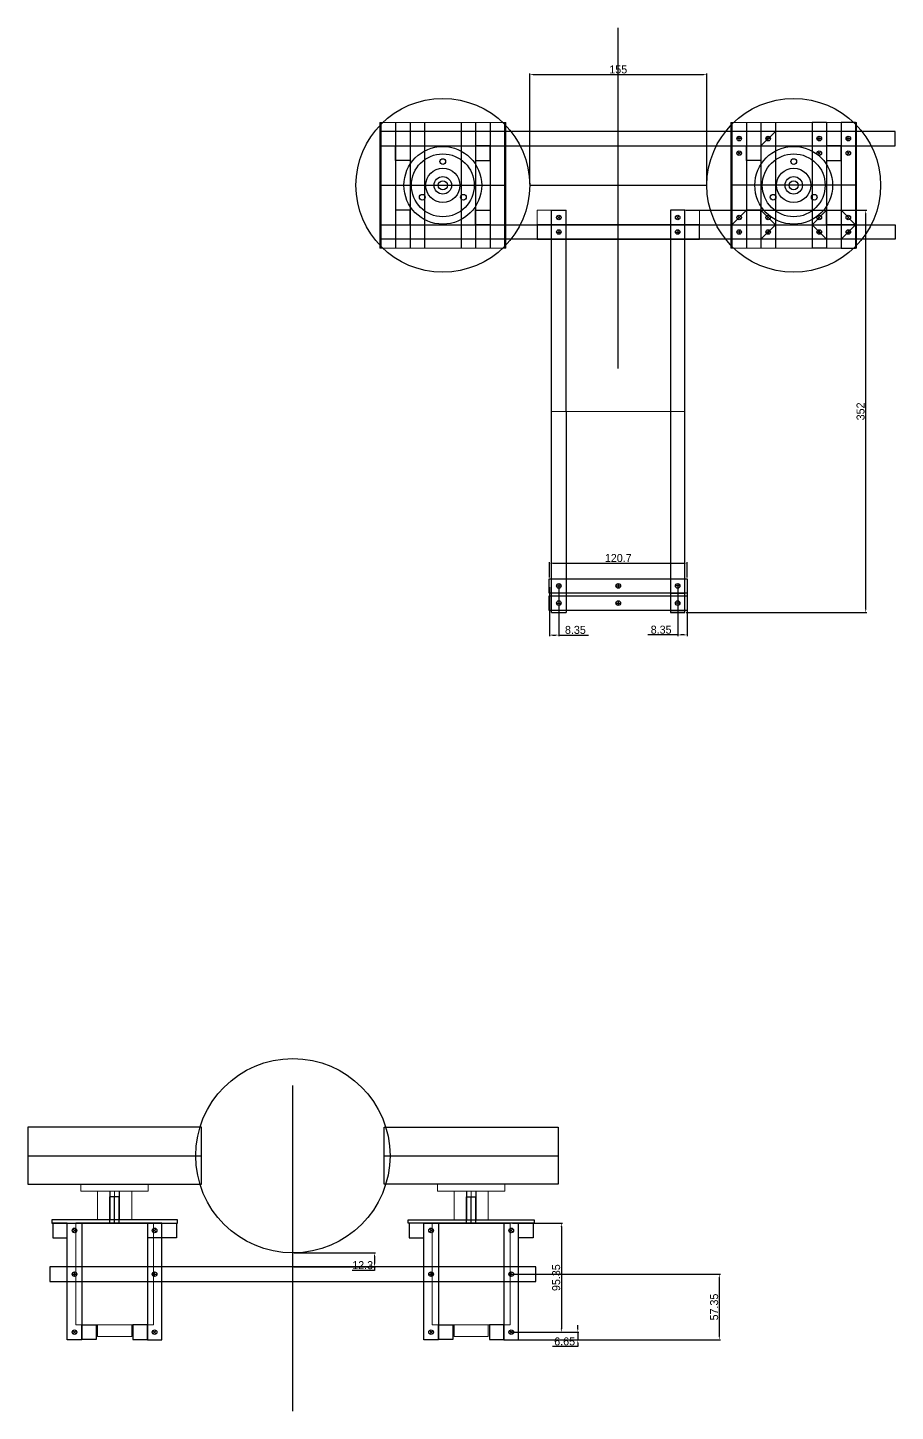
# Model space of a CAD drawing. Header units: millimetres. Extents: x -15418 to 43885, y -27590 to 23052.
# Drawn here: x 42315 to 43074, y -3721 to -2510 of the extents above; entities that cross this region are included whole.
import ezdxf

# ---------------------------------------------------------------- set-up
doc = ezdxf.new("R2010")
doc.units = ezdxf.units.MM
doc.header["$LTSCALE"] = 0.5
doc.layers.get('0').update_dxf_attribs({"lineweight": 5})
doc.layers.get('Defpoints').update_dxf_attribs({"color": 4})
for name, color, linetype in [('Layer1', 1, 'Continuous'), ('Layer2', 2, 'Continuous'), ('Layer4', 6, 'Continuous')]:
    doc.layers.add(name, color=color, linetype=linetype)
doc.layers.add('Layer9', color=3, linetype='Continuous', lineweight=5)
doc.dimstyles.new('ISO-25', dxfattribs={"dimtxt": 7, "dimasz": 3, "dimexe": 1, "dimexo": 1, "dimgap": 1, "dimtad": 1, "dimtoh": 1, "dimdec": 3, "dimdsep": 46, "dimtxsty": 'Standard', "dimcen": 2.5, "dimadec": 0, "dimazin": 0, "dimtfac": 1, "dimtdec": 3, "dimtmove": 0, "dimatfit": 3, "dimfxl": 1, "dimarcsym": 1})

# ---------------------------------------------------------------- blocks, each defined once
blk = doc.blocks.new('*D78')
at = {"layer": 'Defpoints', "color": 0, "transparency": 16777216}
for p in [(42546.7, -3582.1), (42546.7, -3594.4), (42618.1, -3594.4)]:
    blk.add_point(p, dxfattribs=at)
at = {"layer": 'Layer9', "color": 0, "lineweight": -2, "transparency": 16777216}
for p, q in [((42547.7, -3582.1), (42619.1, -3582.1)), ((42547.7, -3594.4), (42619.1, -3594.4)), ((42618.1, -3585.1), (42618.1, -3591.4)), ((42618.1, -3594.4), (42618.1, -3597.4)), ((42618.1, -3597.4), (42598.5, -3597.4))]:
    blk.add_line(p, q, dxfattribs=at)
at = {"layer": 'Layer9', "color": 0, "transparency": 16777216}
for points in [[(42617.6, -3585.1), (42618.6, -3585.1), (42618.1, -3582.1)], [(42617.6, -3591.4), (42618.6, -3591.4), (42618.1, -3594.4)]]:
    blk.add_solid(points, dxfattribs=at)
at = {"layer": 'Layer9', "color": 0, "transparency": 16777216, "insert": (42607.8, -3592.9), "char_height": 7, "attachment_point": 5}
blk.add_mtext('12.3', dxfattribs=at)
blk = doc.blocks.new('*D81')
at = {"layer": 'Defpoints', "color": 0, "transparency": 16777216}
for p in [(42889.8, -2670), (43047.9, -2670), (42889.8, -3022)]:
    blk.add_point(p, dxfattribs=at)
at = {"layer": 'Layer9', "color": 0, "lineweight": -2, "transparency": 16777216}
for p, q in [((42890.8, -2670), (43048.9, -2670)), ((43047.9, -3019), (43047.9, -2673)), ((42890.8, -3022), (43048.9, -3022))]:
    blk.add_line(p, q, dxfattribs=at)
at = {"layer": 'Layer9', "color": 0, "transparency": 16777216}
for points in [[(43047.4, -2673), (43048.4, -2673), (43047.9, -2670)], [(43047.4, -3019), (43048.4, -3019), (43047.9, -3022)]]:
    blk.add_solid(points, dxfattribs=at)
at = {"layer": 'Layer9', "color": 0, "transparency": 16777216, "insert": (43043.4, -2846), "char_height": 7, "attachment_point": 5, "rotation": 90}
blk.add_mtext('352', dxfattribs=at)
blk = doc.blocks.new('*D82')
at = {"layer": 'Defpoints', "color": 0, "transparency": 16777216}
for p in [(42891.8, -2978.8), (42771.1, -2992.3), (42891.8, -2992.3)]:
    blk.add_point(p, dxfattribs=at)
at = {"layer": 'Layer9', "color": 0, "lineweight": -2, "transparency": 16777216}
for p, q in [((42771.1, -2991.3), (42771.1, -2977.8)), ((42774.1, -2978.8), (42888.8, -2978.8)), ((42891.8, -2991.3), (42891.8, -2977.8))]:
    blk.add_line(p, q, dxfattribs=at)
at = {"layer": 'Layer9', "color": 0, "transparency": 16777216}
for points in [[(42774.1, -2978.3), (42774.1, -2979.3), (42771.1, -2978.8)], [(42888.8, -2978.3), (42888.8, -2979.3), (42891.8, -2978.8)]]:
    blk.add_solid(points, dxfattribs=at)
at = {"layer": 'Layer9', "color": 0, "transparency": 16777216, "insert": (42831.4, -2974.3), "char_height": 7, "attachment_point": 5}
blk.add_mtext('120.7', dxfattribs=at)
blk = doc.blocks.new('*D100')
at = {"layer": 'Defpoints', "color": 0, "transparency": 16777216}
for p in [(42771.1, -2998.7), (42779.4, -2998.7), (42779.4, -3041.7)]:
    blk.add_point(p, dxfattribs=at)
at = {"layer": 'Layer2', "color": 0, "lineweight": -2, "transparency": 16777216}
for p, q in [((42771.1, -2999.7), (42771.1, -3042.7)), ((42779.4, -2999.7), (42779.4, -3042.7)), ((42774.1, -3041.7), (42776.4, -3041.7)), ((42779.4, -3041.7), (42805.4, -3041.7))]:
    blk.add_line(p, q, dxfattribs=at)
at = {"layer": 'Layer2', "color": 0, "transparency": 16777216}
for points in [[(42774.1, -3041.2), (42774.1, -3042.2), (42771.1, -3041.7)], [(42776.4, -3041.2), (42776.4, -3042.2), (42779.4, -3041.7)]]:
    blk.add_solid(points, dxfattribs=at)
at = {"layer": 'Layer2', "color": 0, "transparency": 16777216, "insert": (42793.9, -3037.2), "char_height": 7, "attachment_point": 5}
blk.add_mtext('8.35', dxfattribs=at)
blk = doc.blocks.new('*D101')
at = {"layer": 'Defpoints', "color": 0, "transparency": 16777216}
for p in [(42883.4, -2998.7), (42891.8, -2998.7), (42883.4, -3041.5)]:
    blk.add_point(p, dxfattribs=at)
at = {"layer": 'Layer2', "color": 0, "lineweight": -2, "transparency": 16777216}
for p, q in [((42883.4, -2999.7), (42883.4, -3042.5)), ((42891.8, -2999.7), (42891.8, -3042.5)), ((42883.4, -3041.5), (42857.4, -3041.5)), ((42888.8, -3041.5), (42886.4, -3041.5))]:
    blk.add_line(p, q, dxfattribs=at)
at = {"layer": 'Layer2', "color": 0, "transparency": 16777216}
for points in [[(42886.4, -3041), (42886.4, -3042), (42883.4, -3041.5)], [(42888.8, -3041), (42888.8, -3042), (42891.8, -3041.5)]]:
    blk.add_solid(points, dxfattribs=at)
at = {"layer": 'Layer2', "color": 0, "transparency": 16777216, "insert": (42868.9, -3037), "char_height": 7, "attachment_point": 5}
blk.add_mtext('8.35', dxfattribs=at)
blk = doc.blocks.new('*D102')
at = {"layer": 'Defpoints', "color": 0, "transparency": 16777216}
for p in [(42908.9, -2551.4), (42753.9, -2648.2), (42908.9, -2648.2)]:
    blk.add_point(p, dxfattribs=at)
at = {"layer": 'Layer1', "color": 0, "lineweight": -2, "transparency": 16777216}
for p, q in [((42753.9, -2647.2), (42753.9, -2550.4)), ((42756.9, -2551.4), (42905.9, -2551.4)), ((42908.9, -2647.2), (42908.9, -2550.4))]:
    blk.add_line(p, q, dxfattribs=at)
at = {"layer": 'Layer1', "color": 0, "transparency": 16777216}
for points in [[(42756.9, -2550.9), (42756.9, -2551.9), (42753.9, -2551.4)], [(42905.9, -2550.9), (42905.9, -2551.9), (42908.9, -2551.4)]]:
    blk.add_solid(points, dxfattribs=at)
at = {"layer": 'Layer1', "color": 0, "transparency": 16777216, "insert": (42831.4, -2546.9), "char_height": 7, "attachment_point": 5}
blk.add_mtext('155', dxfattribs=at)
blk = doc.blocks.new('*D112')
at = {"layer": 'Defpoints', "color": 0, "transparency": 16777216}
for p in [(42737.8, -3556.1), (42737.8, -3651.5), (42781.6, -3651.5)]:
    blk.add_point(p, dxfattribs=at)
at = {"layer": 'Layer1', "color": 0, "lineweight": -2, "transparency": 16777216}
for p, q in [((42738.8, -3556.1), (42782.6, -3556.1)), ((42781.6, -3559.1), (42781.6, -3648.5)), ((42738.8, -3651.5), (42782.6, -3651.5))]:
    blk.add_line(p, q, dxfattribs=at)
at = {"layer": 'Layer1', "color": 0, "transparency": 16777216}
for points in [[(42781.1, -3559.1), (42782.1, -3559.1), (42781.6, -3556.1)], [(42781.1, -3648.5), (42782.1, -3648.5), (42781.6, -3651.5)]]:
    blk.add_solid(points, dxfattribs=at)
at = {"layer": 'Layer1', "color": 0, "transparency": 16777216, "insert": (42777.1, -3603.8), "char_height": 7, "attachment_point": 5, "rotation": 90}
blk.add_mtext('95.35', dxfattribs=at)
blk = doc.blocks.new('*D113')
at = {"layer": 'Defpoints', "color": 0, "transparency": 16777216}
for p in [(42737.8, -3651.5), (42737.8, -3658.1), (42796, -3658.1)]:
    blk.add_point(p, dxfattribs=at)
at = {"layer": 'Layer1', "color": 0, "lineweight": -2, "transparency": 16777216}
for p, q in [((42738.8, -3651.5), (42797, -3651.5)), ((42796, -3648.5), (42796, -3645.5)), ((42796, -3651.5), (42796, -3658.1)), ((42738.8, -3658.1), (42797, -3658.1)), ((42796, -3664.1), (42774, -3664.1)), ((42796, -3661.1), (42796, -3664.1))]:
    blk.add_line(p, q, dxfattribs=at)
at = {"layer": 'Layer1', "color": 0, "transparency": 16777216}
for points in [[(42795.5, -3648.5), (42796.5, -3648.5), (42796, -3651.5)], [(42795.5, -3661.1), (42796.5, -3661.1), (42796, -3658.1)]]:
    blk.add_solid(points, dxfattribs=at)
at = {"layer": 'Layer1', "color": 0, "transparency": 16777216, "insert": (42784.5, -3659.6), "char_height": 7, "attachment_point": 5}
blk.add_mtext('6.65', dxfattribs=at)
blk = doc.blocks.new('*D114')
at = {"layer": 'Defpoints', "color": 0, "transparency": 16777216}
for p in [(42737.8, -3600.8), (42737.8, -3658.1), (42919.8, -3658.1)]:
    blk.add_point(p, dxfattribs=at)
at = {"layer": 'Layer1', "color": 0, "lineweight": -2, "transparency": 16777216}
for p, q in [((42738.8, -3600.8), (42920.8, -3600.8)), ((42919.8, -3603.8), (42919.8, -3655.1)), ((42738.8, -3658.1), (42920.8, -3658.1))]:
    blk.add_line(p, q, dxfattribs=at)
at = {"layer": 'Layer1', "color": 0, "transparency": 16777216}
for points in [[(42919.3, -3603.8), (42920.3, -3603.8), (42919.8, -3600.8)], [(42919.3, -3655.1), (42920.3, -3655.1), (42919.8, -3658.1)]]:
    blk.add_solid(points, dxfattribs=at)
at = {"layer": 'Layer1', "color": 0, "transparency": 16777216, "insert": (42915.3, -3629.5), "char_height": 7, "attachment_point": 5, "rotation": 90}
blk.add_mtext('57.35', dxfattribs=at)

msp = doc.modelspace()

# ---------------------------------------------------------------- linework, layer by layer
at = {"transparency": 33554661}
for p, q in [((42622.9017, -2703.2353), (42622.9017, -2593.2353)), ((42622.9017, -2593.2353), (42732.9017, -2593.2353)), ((42732.9017, -2593.2353), (42732.9017, -2703.2353)), ((42929.9017, -2593.2353), (42929.9017, -2703.2353)), ((43039.9017, -2593.2353), (42929.9017, -2593.2353)), ((43039.9017, -2703.2353), (43039.9017, -2593.2353)), ((42732.9017, -2703.2353), (42622.9017, -2703.2353)), ((42929.9017, -2703.2353), (43039.9017, -2703.2353)), ((42420.2117, -3522.1329), (42361.2117, -3522.1329)), ((42361.2117, -3522.1329), (42361.2117, -3528.1329)), ((42420.2117, -3528.1329), (42420.2117, -3522.1329)), ((42673.2117, -3522.1329), (42732.2117, -3522.1329)), ((42673.2117, -3528.1329), (42673.2117, -3522.1329)), ((42732.2117, -3522.1329), (42732.2117, -3528.1329)), ((42361.2117, -3528.1329), (42420.2117, -3528.1329)), ((42375.7117, -3528.1329), (42375.7117, -3553.1329)), ((42390.7117, -3528.1329), (42390.7117, -3553.1329)), ((42405.7117, -3528.1329), (42405.7117, -3553.1329)), ((42732.2117, -3528.1329), (42673.2117, -3528.1329)), ((42687.7117, -3528.1329), (42687.7117, -3553.1329)), ((42702.7117, -3528.1329), (42702.7117, -3553.1329)), ((42717.7117, -3528.1329), (42717.7117, -3553.1329)), ((42356.7117, -3645.1329), (42356.7117, -3556.1329)), ((42375.7117, -3553.1329), (42405.7117, -3553.1329)), ((42424.7117, -3556.1329), (42424.7117, -3645.1329)), ((42668.7117, -3556.1329), (42668.7117, -3645.1329)), ((42717.7117, -3553.1329), (42687.7117, -3553.1329)), ((42736.7117, -3645.1329), (42736.7117, -3556.1329)), ((42424.7117, -3645.1329), (42356.7117, -3645.1329)), ((42375.7117, -3655.1829), (42375.7117, -3645.1329)), ((42375.7117, -3645.1329), (42405.7117, -3645.1329)), ((42405.7117, -3655.1829), (42375.7117, -3655.1829)), ((42405.7117, -3645.1329), (42405.7117, -3655.1829)), ((42668.7117, -3645.1329), (42736.7117, -3645.1329)), ((42687.7117, -3645.1329), (42687.7117, -3655.1829)), ((42717.7117, -3645.1329), (42687.7117, -3645.1329)), ((42687.7117, -3655.1829), (42717.7117, -3655.1829)), ((42717.7117, -3655.1829), (42717.7117, -3645.1329))]:
    msp.add_line(p, q, dxfattribs=at)
at = {"layer": 'Defpoints', "transparency": 33554661}
for p, q in [((42622.9017, -2648.2353), (42732.9017, -2648.2353)), ((43039.9017, -2648.2353), (42929.9017, -2648.2353))]:
    msp.add_line(p, q, dxfattribs=at)
for centre, radius in [((42677.9017, -2648.2353), 34), ((42984.9017, -2648.2353), 34), ((42677.9017, -2648.2353), 27.5), ((42677.9017, -2627.4507), 2.5), ((42984.9017, -2648.2353), 27.5), ((42984.9017, -2627.4507), 2.5), ((42677.9017, -2648.2353), 15), ((42984.9017, -2648.2353), 15), ((42677.9017, -2648.2353), 7.62), ((42677.9017, -2648.2353), 4), ((42984.9017, -2648.2353), 7.62), ((42984.9017, -2648.2353), 4), ((42659.9017, -2658.6276), 2.5), ((42695.9017, -2658.6276), 2.5), ((42966.9017, -2658.6276), 2.5), ((43002.9017, -2658.6276), 2.5)]:
    msp.add_circle(centre, radius, dxfattribs=at)
at = {"layer": 'Layer1', "transparency": 33554661}
for p, q in [((42831.4017, -2808.419), (42831.4017, -2510.334)), ((42623.8017, -2593.2353), (42623.8017, -2703.2353)), ((43073.8017, -2601.0353), (42623.8017, -2601.0353)), ((42623.8017, -2601.0353), (42623.8017, -2613.7353)), ((42636.5017, -2593.2353), (42636.5017, -2703.2353)), ((42649.2017, -2593.2353), (42649.2017, -2703.2353)), ((42661.9017, -2593.2353), (42661.9017, -2703.2353)), ((42693.9017, -2593.2353), (42693.9017, -2703.2353)), ((42706.6017, -2593.2353), (42706.6017, -2703.2353)), ((42719.3017, -2593.2353), (42719.3017, -2703.2353)), ((42732.0017, -2593.2353), (42732.0017, -2703.2353)), ((42930.8017, -2593.2353), (42930.8017, -2703.2353)), ((42943.5017, -2593.2353), (42943.5017, -2703.2353)), ((42956.2017, -2613.7353), (42968.9017, -2601.0353)), ((43026.3017, -2593.2353), (43026.3017, -2703.2353)), ((43039.0017, -2593.2353), (43026.3017, -2593.2353)), ((43039.0017, -2593.2353), (43039.0017, -2703.2353)), ((43073.8017, -2613.7353), (43073.8017, -2601.0353)), ((42623.8017, -2613.7353), (43073.8017, -2613.7353)), ((42636.5017, -2626.4353), (42636.5017, -2613.7353)), ((42636.5017, -2613.7353), (42649.2017, -2613.7353)), ((42649.2017, -2613.7353), (42649.2017, -2626.4353)), ((42719.3017, -2613.7353), (42706.6017, -2613.7353)), ((42706.6017, -2613.7353), (42706.6017, -2626.4353)), ((42719.3017, -2626.4353), (42719.3017, -2613.7353)), ((42939.1517, -2607.3853), (42935.1517, -2607.3853)), ((42937.1517, -2609.3853), (42937.1517, -2605.3853)), ((42943.5017, -2626.4353), (42943.5017, -2613.7353)), ((42943.5017, -2613.7353), (42956.2017, -2613.7353)), ((42956.2017, -2613.7353), (42956.2017, -2626.4353)), ((42964.5517, -2607.3853), (42960.5517, -2607.3853)), ((42962.5517, -2609.3853), (42962.5517, -2605.3853)), ((43005.2517, -2607.3853), (43009.2517, -2607.3853)), ((43007.2517, -2609.3853), (43007.2517, -2605.3853)), ((43026.3017, -2613.7353), (43013.6017, -2613.7353)), ((43013.6017, -2613.7353), (43013.6017, -2626.4353)), ((43026.3017, -2626.4353), (43026.3017, -2613.7353)), ((43030.6517, -2607.3853), (43034.6517, -2607.3853)), ((43032.6517, -2609.3853), (43032.6517, -2605.3853)), ((42649.2017, -2626.4353), (42636.5017, -2626.4353)), ((42706.6017, -2626.4353), (42719.3017, -2626.4353)), ((42935.7375, -2621.4995), (42938.5659, -2618.6711)), ((42935.7375, -2618.6711), (42938.5659, -2621.4995)), ((42956.2017, -2626.4353), (42943.5017, -2626.4353)), ((43008.6659, -2621.4995), (43005.8375, -2618.6711)), ((43008.6659, -2618.6711), (43005.8375, -2621.4995)), ((43013.6017, -2626.4353), (43026.3017, -2626.4353)), ((43034.0659, -2621.4995), (43031.2375, -2618.6711)), ((43034.0659, -2618.6711), (43031.2375, -2621.4995)), ((42753.9017, -2648.2353), (42908.9017, -2648.2353)), ((42649.2017, -2670.0353), (42636.5017, -2670.0353)), ((42636.5017, -2670.0353), (42636.5017, -2682.7353)), ((42649.2017, -2682.7353), (42649.2017, -2670.0353)), ((42706.6017, -2670.0353), (42719.3017, -2670.0353)), ((42706.6017, -2682.7353), (42706.6017, -2670.0353)), ((42719.3017, -2670.0353), (42719.3017, -2682.7353)), ((42943.5017, -2670.0353), (42930.8017, -2682.7353)), ((42956.2017, -2670.0353), (42943.5017, -2670.0353)), ((42943.5017, -2670.0353), (42943.5017, -2682.7353)), ((42956.2017, -2682.7353), (42956.2017, -2670.0353)), ((42956.2017, -2670.0353), (42968.9017, -2682.7353)), ((43013.6017, -2670.0353), (43000.9017, -2682.7353)), ((43013.6017, -2670.0353), (43026.3017, -2670.0353)), ((43013.6017, -2682.7353), (43013.6017, -2670.0353)), ((43026.3017, -2670.0353), (43026.3017, -2682.7353)), ((43026.3017, -2670.0353), (43039.0017, -2682.7353)), ((42623.8017, -2682.7353), (43073.8017, -2682.7353)), ((42623.8017, -2695.4353), (42623.8017, -2682.7353)), ((42636.5017, -2682.7353), (42649.2017, -2682.7353)), ((42719.3017, -2682.7353), (42706.6017, -2682.7353)), ((42777.9875, -2674.9711), (42780.8159, -2677.7995)), ((42777.9875, -2677.7995), (42780.8159, -2674.9711)), ((42780.8159, -2674.9711), (42777.9875, -2677.7995)), ((42780.8159, -2677.7995), (42777.9875, -2674.9711)), ((42777.9875, -2674.9711), (42780.8159, -2677.7995)), ((42777.9875, -2677.7995), (42780.8159, -2674.9711)), ((42780.8159, -2674.9711), (42777.9875, -2677.7995)), ((42780.8159, -2677.7995), (42777.9875, -2674.9711)), ((42884.8159, -2674.9711), (42881.9875, -2677.7995)), ((42884.8159, -2677.7995), (42881.9875, -2674.9711)), ((42881.9875, -2674.9711), (42884.8159, -2677.7995)), ((42881.9875, -2677.7995), (42884.8159, -2674.9711)), ((42884.8159, -2674.9711), (42881.9875, -2677.7995)), ((42884.8159, -2677.7995), (42881.9875, -2674.9711)), ((42881.9875, -2674.9711), (42884.8159, -2677.7995)), ((42881.9875, -2677.7995), (42884.8159, -2674.9711)), ((42938.5659, -2674.9711), (42935.7375, -2677.7995)), ((42938.5659, -2677.7995), (42935.7375, -2674.9711)), ((42935.7375, -2674.9711), (42938.5659, -2677.7995)), ((42935.7375, -2677.7995), (42938.5659, -2674.9711)), ((42943.5017, -2682.7353), (42956.2017, -2682.7353)), ((42956.2017, -2695.4353), (42968.9017, -2682.7353)), ((42963.9659, -2674.9711), (42961.1375, -2677.7995)), ((42963.9659, -2677.7995), (42961.1375, -2674.9711)), ((43000.9017, -2682.7353), (43013.6017, -2695.4353)), ((43008.6659, -2674.9711), (43005.8375, -2677.7995)), ((43008.6659, -2677.7995), (43005.8375, -2674.9711)), ((43026.3017, -2682.7353), (43013.6017, -2682.7353)), ((43039.0017, -2682.7353), (43026.3017, -2695.4353)), ((43039.0017, -2682.7353), (43026.3017, -2682.7353)), ((43034.0659, -2674.9711), (43031.2375, -2677.7995)), ((43034.0659, -2677.7995), (43031.2375, -2674.9711)), ((43073.8017, -2682.7353), (43073.8017, -2695.4353)), ((43073.8017, -2695.4353), (42623.8017, -2695.4353)), ((42777.4017, -2689.0853), (42781.4017, -2689.0853)), ((42779.4017, -2687.0853), (42779.4017, -2691.0853)), ((42881.4017, -2689.0853), (42885.4017, -2689.0853)), ((42883.4017, -2687.0853), (42883.4017, -2691.0853)), ((42939.1517, -2689.0853), (42935.1517, -2689.0853)), ((42937.1517, -2687.0853), (42937.1517, -2691.0853)), ((42964.5517, -2689.0853), (42960.5517, -2689.0853)), ((42962.5517, -2687.0853), (42962.5517, -2691.0853)), ((43005.2517, -2689.0853), (43009.2517, -2689.0853)), ((43007.2517, -2687.0853), (43007.2517, -2691.0853)), ((43030.6517, -2689.0853), (43034.6517, -2689.0853)), ((43032.6517, -2687.0853), (43032.6517, -2691.0853)), ((43039.0017, -2703.3661), (43026.3017, -2703.3661)), ((42771.0517, -3005.0353), (42771.0517, -2992.3353)), ((42771.0517, -2992.3353), (42891.7517, -2992.3353)), ((42777.4017, -2998.6853), (42781.4017, -2998.6853)), ((42779.4017, -2996.6853), (42779.4017, -3000.6853)), ((42829.4017, -2998.6853), (42833.4017, -2998.6853)), ((42831.4017, -2996.6853), (42831.4017, -3000.6853)), ((42885.4017, -2998.6853), (42881.4017, -2998.6853)), ((42883.4017, -2996.6853), (42883.4017, -3000.6853)), ((42891.7517, -2992.3353), (42891.7517, -3005.0353)), ((42891.7517, -3005.0353), (42771.0517, -3005.0353)), ((42771.0517, -3020.0353), (42771.0517, -3007.3353)), ((42771.0517, -3007.3353), (42891.7517, -3007.3353)), ((42777.4017, -3013.6853), (42781.4017, -3013.6853)), ((42779.4017, -3011.6853), (42779.4017, -3015.6853)), ((42829.4017, -3013.6853), (42833.4017, -3013.6853)), ((42831.4017, -3011.6853), (42831.4017, -3015.6853)), ((42885.4017, -3013.6853), (42881.4017, -3013.6853)), ((42883.4017, -3011.6853), (42883.4017, -3015.6853)), ((42891.7517, -3007.3353), (42891.7517, -3020.0353)), ((42891.7517, -3020.0353), (42771.0517, -3020.0353)), ((42546.7117, -3720.728), (42546.7117, -3435.6939)), ((42466.7117, -3472.1329), (42314.7117, -3472.1329)), ((42314.7117, -3472.1329), (42314.7117, -3522.1329)), ((42466.7117, -3522.1329), (42466.7117, -3472.1329)), ((42626.7117, -3522.1329), (42626.7117, -3472.1329)), ((42626.7117, -3472.1329), (42778.7117, -3472.1329)), ((42778.7117, -3472.1329), (42778.7117, -3522.1329)), ((42314.7117, -3497.1329), (42466.7117, -3497.1329)), ((42626.7117, -3497.1329), (42778.7117, -3497.1329)), ((42314.7117, -3522.1329), (42466.7117, -3522.1329)), ((42778.7117, -3522.1329), (42626.7117, -3522.1329)), ((42386.7117, -3556.1329), (42386.7117, -3533.1329)), ((42394.7117, -3533.1329), (42386.7117, -3533.1329)), ((42390.7117, -3556.1329), (42390.7117, -3533.1329)), ((42394.7117, -3556.1329), (42394.7117, -3533.1329)), ((42698.7117, -3556.1329), (42698.7117, -3533.1329)), ((42698.7117, -3533.1329), (42706.7117, -3533.1329)), ((42702.7117, -3556.1329), (42702.7117, -3533.1329)), ((42706.7117, -3556.1329), (42706.7117, -3533.1329)), ((42445.7117, -3553.1329), (42335.7117, -3553.1329)), ((42335.7117, -3553.1329), (42335.7117, -3556.1329)), ((42335.7117, -3556.1329), (42445.7117, -3556.1329)), ((42349.3117, -3556.1329), (42336.6117, -3556.1329)), ((42336.6117, -3556.1329), (42336.6117, -3568.8329)), ((42349.3117, -3568.8329), (42349.3117, -3556.1329)), ((42349.3117, -3556.1329), (42362.0117, -3556.1329)), ((42349.3117, -3658.1329), (42349.3117, -3556.1329)), ((42424.7117, -3556.1329), (42356.7117, -3556.1329)), ((42362.0117, -3556.1329), (42362.0117, -3658.1329)), ((42394.7117, -3556.1329), (42386.7117, -3556.1329)), ((42432.1117, -3556.1329), (42419.4117, -3556.1329)), ((42419.4117, -3556.1329), (42419.4117, -3658.1329)), ((42432.1117, -3556.1329), (42444.8117, -3556.1329)), ((42432.1117, -3568.8329), (42432.1117, -3556.1329)), ((42432.1117, -3658.1329), (42432.1117, -3556.1329)), ((42444.8117, -3556.1329), (42444.8117, -3568.8329)), ((42445.7117, -3556.1329), (42445.7117, -3553.1329)), ((42647.7117, -3556.1329), (42647.7117, -3553.1329)), ((42647.7117, -3553.1329), (42757.7117, -3553.1329)), ((42757.7117, -3556.1329), (42647.7117, -3556.1329)), ((42661.3117, -3556.1329), (42648.6117, -3556.1329)), ((42648.6117, -3556.1329), (42648.6117, -3568.8329)), ((42661.3117, -3568.8329), (42661.3117, -3556.1329)), ((42661.3117, -3556.1329), (42674.0117, -3556.1329)), ((42661.3117, -3658.1329), (42661.3117, -3556.1329)), ((42668.7117, -3556.1329), (42736.7117, -3556.1329)), ((42674.0117, -3556.1329), (42674.0117, -3658.1329)), ((42698.7117, -3556.1329), (42706.7117, -3556.1329)), ((42744.1117, -3556.1329), (42731.4117, -3556.1329)), ((42731.4117, -3556.1329), (42731.4117, -3658.1329)), ((42744.1117, -3556.1329), (42756.8117, -3556.1329)), ((42744.1117, -3568.8329), (42744.1117, -3556.1329)), ((42744.1117, -3658.1329), (42744.1117, -3556.1329)), ((42756.8117, -3556.1329), (42756.8117, -3568.8329)), ((42757.7117, -3553.1329), (42757.7117, -3556.1329)), ((42336.6117, -3568.8329), (42349.3117, -3568.8329)), ((42357.0759, -3561.0687), (42354.2475, -3563.8971)), ((42357.0759, -3563.8971), (42354.2475, -3561.0687)), ((42444.8117, -3568.8329), (42419.4117, -3568.8329)), ((42427.1759, -3561.0687), (42424.3475, -3563.8971)), ((42427.1759, -3563.8971), (42424.3475, -3561.0687)), ((42648.6117, -3568.8329), (42661.3117, -3568.8329)), ((42666.2475, -3561.0687), (42669.0759, -3563.8971)), ((42666.2475, -3563.8971), (42669.0759, -3561.0687)), ((42736.3475, -3561.0687), (42739.1759, -3563.8971)), ((42736.3475, -3563.8971), (42739.1759, -3561.0687)), ((42756.8117, -3568.8329), (42744.1117, -3568.8329)), ((42334.2117, -3594.4329), (42334.2117, -3607.1329)), ((42759.2117, -3594.4329), (42334.2117, -3594.4329)), ((42759.2117, -3607.1329), (42759.2117, -3594.4329)), ((42353.6617, -3600.7829), (42357.6617, -3600.7829)), ((42355.6617, -3602.7829), (42355.6617, -3598.7829)), ((42423.7617, -3600.7829), (42427.7617, -3600.7829)), ((42425.7617, -3602.7829), (42425.7617, -3598.7829)), ((42665.6617, -3600.7829), (42669.6617, -3600.7829)), ((42667.6617, -3602.7829), (42667.6617, -3598.7829)), ((42735.7617, -3600.7829), (42739.7617, -3600.7829)), ((42737.7617, -3602.7829), (42737.7617, -3598.7829)), ((42334.2117, -3607.1329), (42759.2117, -3607.1329)), ((42354.2475, -3650.0687), (42357.0759, -3652.8971)), ((42354.2475, -3652.8971), (42357.0759, -3650.0687)), ((42362.0117, -3657.8329), (42362.0117, -3645.1329)), ((42362.0117, -3645.1329), (42374.7117, -3645.1329)), ((42362.0117, -3657.8329), (42362.0117, -3645.1329)), ((42362.0117, -3645.1329), (42374.7117, -3645.1329)), ((42374.7117, -3645.1329), (42374.7117, -3657.8329)), ((42374.7117, -3645.1329), (42374.7117, -3657.8329)), ((42406.7117, -3645.1329), (42406.7117, -3657.8329)), ((42419.4117, -3645.1329), (42406.7117, -3645.1329)), ((42419.4117, -3657.8329), (42419.4117, -3645.1329)), ((42424.3475, -3650.0687), (42427.1759, -3652.8971)), ((42424.3475, -3652.8971), (42427.1759, -3650.0687)), ((42666.2475, -3650.0687), (42669.0759, -3652.8971)), ((42666.2475, -3652.8971), (42669.0759, -3650.0687)), ((42674.0117, -3657.8329), (42674.0117, -3645.1329)), ((42674.0117, -3645.1329), (42686.7117, -3645.1329)), ((42686.7117, -3645.1329), (42686.7117, -3657.8329)), ((42718.7117, -3645.1329), (42718.7117, -3657.8329)), ((42731.4117, -3645.1329), (42718.7117, -3645.1329)), ((42718.7117, -3645.1329), (42718.7117, -3657.8329)), ((42731.4117, -3645.1329), (42718.7117, -3645.1329)), ((42731.4117, -3657.8329), (42731.4117, -3645.1329)), ((42731.4117, -3657.8329), (42731.4117, -3645.1329)), ((42736.3475, -3650.0687), (42739.1759, -3652.8971)), ((42736.3475, -3652.8971), (42739.1759, -3650.0687)), ((42362.0117, -3658.1329), (42349.3117, -3658.1329)), ((42374.7117, -3657.8329), (42362.0117, -3657.8329)), ((42374.7117, -3657.8329), (42362.0117, -3657.8329)), ((42406.7117, -3657.8329), (42419.4117, -3657.8329)), ((42419.4117, -3658.1329), (42432.1117, -3658.1329)), ((42674.0117, -3658.1329), (42661.3117, -3658.1329)), ((42686.7117, -3657.8329), (42674.0117, -3657.8329)), ((42718.7117, -3657.8329), (42731.4117, -3657.8329)), ((42718.7117, -3657.8329), (42731.4117, -3657.8329)), ((42731.4117, -3658.1329), (42744.1117, -3658.1329))]:
    msp.add_line(p, q, dxfattribs=at)
for centre, radius in [((42937.1517, -2607.3853), 2), ((42962.5517, -2607.3853), 2), ((43007.2517, -2607.3853), 2), ((43032.6517, -2607.3853), 2), ((42937.1517, -2620.0853), 2), ((43007.2517, -2620.0853), 2), ((43032.6517, -2620.0853), 2), ((42779.4017, -2676.3853), 2), ((42779.4017, -2676.3853), 2), ((42779.4017, -2676.3853), 2), ((42779.4017, -2676.3853), 2), ((42883.4017, -2676.3853), 2), ((42883.4017, -2676.3853), 2), ((42883.4017, -2676.3853), 2), ((42883.4017, -2676.3853), 2), ((42937.1517, -2676.3853), 2), ((42937.1517, -2676.3853), 2), ((42962.5517, -2676.3853), 2), ((43007.2517, -2676.3853), 2), ((43032.6517, -2676.3853), 2), ((42779.4017, -2689.0853), 2), ((42883.4017, -2689.0853), 2), ((42937.1517, -2689.0853), 2), ((42962.5517, -2689.0853), 2), ((43007.2517, -2689.0853), 2), ((43032.6517, -2689.0853), 2), ((42779.4017, -2998.6853), 2), ((42831.4017, -2998.6853), 2), ((42883.4017, -2998.6853), 2), ((42779.4017, -3013.6853), 2), ((42831.4017, -3013.6853), 2), ((42883.4017, -3013.6853), 2), ((42546.7117, -3497.1329), 85), ((42355.6617, -3562.4829), 2), ((42425.7617, -3562.4829), 2), ((42667.6617, -3562.4829), 2), ((42737.7617, -3562.4829), 2), ((42355.6617, -3600.7829), 2), ((42425.7617, -3600.7829), 2), ((42667.6617, -3600.7829), 2), ((42737.7617, -3600.7829), 2), ((42355.6617, -3651.4829), 2), ((42425.7617, -3651.4829), 2), ((42667.6617, -3651.4829), 2), ((42737.7617, -3651.4829), 2)]:
    msp.add_circle(centre, radius, dxfattribs=at)
at = {"layer": 'Layer2', "transparency": 33554661}
for p, q in [((42773.0517, -2670.0353), (42785.7517, -2670.0353)), ((42773.0517, -2846.0353), (42773.0517, -2670.0353)), ((42785.7517, -2846.0353), (42785.7517, -2670.0353)), ((42889.7517, -2670.0353), (42877.0517, -2670.0353)), ((42877.0517, -2670.0353), (42877.0517, -3022.0353)), ((42889.7517, -3022.0353), (42889.7517, -2670.0353)), ((42773.0517, -3022.0353), (42773.0517, -2846.0353)), ((42785.7517, -2846.0353), (42785.7517, -3022.0353)), ((42785.7517, -3005.0353), (42773.0517, -3005.0353)), ((42877.0517, -3005.0353), (42889.7517, -3005.0353)), ((42785.7517, -3020.0353), (42773.0517, -3020.0353)), ((42773.0517, -3022.0353), (42785.7517, -3022.0353)), ((42877.0517, -3020.0353), (42889.7517, -3020.0353)), ((42877.0517, -3022.0353), (42889.7517, -3022.0353)), ((42386.7117, -3528.1329), (42386.7117, -3553.1329)), ((42394.7117, -3528.1329), (42394.7117, -3553.1329)), ((42698.7117, -3528.1329), (42698.7117, -3553.1329)), ((42706.7117, -3528.1329), (42706.7117, -3553.1329))]:
    msp.add_line(p, q, dxfattribs=at)
for centre in [(42677.9017, -2648.2353), (42984.9017, -2648.2353)]:
    msp.add_circle(centre, 76, dxfattribs=at)
at = {"layer": 'Layer4', "transparency": 33554661}
for p, q in [((42956.2017, -2593.2353), (42956.2017, -2703.2353)), ((42968.9017, -2593.2353), (42968.9017, -2703.2353)), ((43000.9017, -2593.2353), (43000.9017, -2703.2353)), ((43013.6017, -2593.2353), (43000.9017, -2593.2353)), ((43013.6017, -2593.2353), (43013.6017, -2703.2353)), ((42760.3517, -2682.7353), (42760.3517, -2695.4353)), ((42902.4517, -2682.7353), (42760.3517, -2682.7353)), ((42902.4517, -2695.4353), (42902.4517, -2682.7353)), ((42760.3517, -2695.4353), (42902.4517, -2695.4353)), ((43013.6017, -2703.2353), (43000.9017, -2703.2353))]:
    msp.add_line(p, q, dxfattribs=at)
at = {"layer": 'Layer9', "transparency": 33554661}
for p, q in [((42773.0517, -2670.0353), (42760.3517, -2670.0353)), ((42760.3517, -2670.0353), (42760.3517, -2682.7353)), ((42773.0517, -2682.7353), (42773.0517, -2670.0353)), ((42889.7517, -2682.7353), (42889.7517, -2670.0353)), ((42889.7517, -2670.0353), (42902.4517, -2670.0353)), ((42902.4517, -2670.0353), (42902.4517, -2682.7353)), ((42760.3517, -2682.7353), (42773.0517, -2682.7353)), ((42902.4517, -2682.7353), (42889.7517, -2682.7353)), ((42773.0517, -2846.0353), (42889.7517, -2846.0353)), ((42349.3117, -3607.1329), (42432.1117, -3607.1329))]:
    msp.add_line(p, q, dxfattribs=at)

# ---------------------------------------------------------------- dimensions: what is measured, and where the dimension line sits
at = {"layer": 'Layer1', "transparency": 33554661}
dim = msp.add_linear_dim(base=(42908.9017, -2551.4317), p1=(42753.9017, -2648.2353), p2=(42908.9017, -2648.2353), dimstyle='ISO-25', dxfattribs=at)
dim.commit()
dim.dimension.update_dxf_attribs({"geometry": '*D102', "text_midpoint": (42831.4017, -2546.9317)})
for base, p1, p2, picture, middle in [((42781.6341, -3651.4829), (42737.7617, -3556.1329), (42737.7617, -3651.4829), '*D112', (42777.1341, -3603.8079)), ((42919.8052, -3658.1329), (42737.7617, -3600.7829), (42737.7617, -3658.1329), '*D114', (42915.3052, -3629.4579)), ((42795.9646, -3658.1329), (42737.7617, -3651.4829), (42737.7617, -3658.1329), '*D113', (42784.4646, -3659.6329))]:
    dim = msp.add_linear_dim(base=base, p1=p1, p2=p2, angle=90, dimstyle='ISO-25', dxfattribs=at)
    dim.commit()
    dim.dimension.update_dxf_attribs({"geometry": picture, "text_midpoint": middle})
at = {"layer": 'Layer2', "transparency": 33554661}
for base, p1, p2, picture, middle in [((42779.4017, -3041.6862), (42771.0517, -2998.6853), (42779.4017, -2998.6853), '*D100', (42793.9017, -3037.1862)), ((42883.4017, -3041.5258), (42891.7517, -2998.6853), (42883.4017, -2998.6853), '*D101', (42868.9017, -3037.0258))]:
    dim = msp.add_linear_dim(base=base, p1=p1, p2=p2, dimstyle='ISO-25', dxfattribs=at)
    dim.commit()
    dim.dimension.update_dxf_attribs({"geometry": picture, "text_midpoint": middle})
at = {"layer": 'Layer9', "transparency": 33554661}
for base, p1, p2, picture, middle in [((43047.8835, -2670.0353), (42889.7517, -3022.0353), (42889.7517, -2670.0353), '*D81', (43043.3835, -2846.0353)), ((42618.1478, -3594.4329), (42546.7117, -3582.1329), (42546.7117, -3594.4329), '*D78', (42607.8145, -3592.9329))]:
    dim = msp.add_linear_dim(base=base, p1=p1, p2=p2, angle=90, dimstyle='ISO-25', dxfattribs=at)
    dim.commit()
    dim.dimension.update_dxf_attribs({"geometry": picture, "text_midpoint": middle})
dim = msp.add_linear_dim(base=(42891.7517, -2978.8399), p1=(42771.0517, -2992.3353), p2=(42891.7517, -2992.3353), dimstyle='ISO-25', dxfattribs=at)
dim.commit()
dim.dimension.update_dxf_attribs({"geometry": '*D82', "text_midpoint": (42831.4017, -2974.3399)})

doc.saveas('drawing.dxf')
